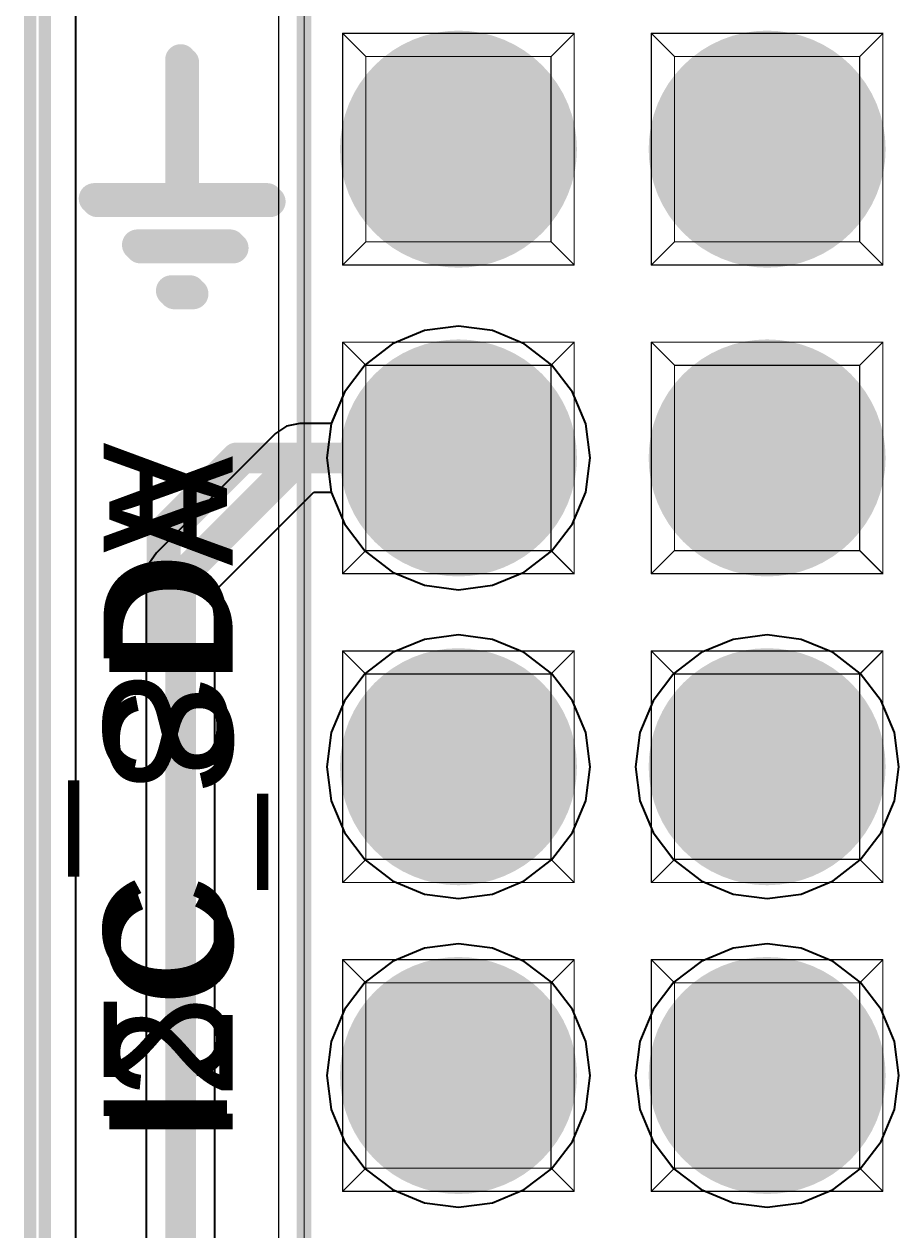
# Model space of a CAD drawing. Header units: millimetres. Extents: x 307 to 423, y 231 to 400.
# Drawn here: x 338.73 to 345.93, y 300.6 to 310.52 of the extents above; entities that cross this region are included whole.
import ezdxf

# ---------------------------------------------------------------- set-up
doc = ezdxf.new("R2010")
doc.units = ezdxf.units.MM
for name, color, linetype in [('BottomLayer', 5, 'Continuous'), ('BottomOverlay', 54, 'Continuous'), ('BottomSolder', 6, 'Continuous'), ('Mechanical1', 6, 'Continuous'), ('Mechanical14', 56, 'Continuous'), ('Mechanical16', 56, 'Continuous'), ('MidLayer1', 16, 'Continuous'), ('MidLayer2', 76, 'Continuous'), ('MultiLayer', 9, 'Continuous'), ('PadHoleLayer', 156, 'Continuous'), ('TopLayer', 1, 'Continuous'), ('TopOverlay', 2, 'Continuous'), ('TopSolder', 216, 'Continuous')]:
    doc.layers.add(name, color=color, linetype=linetype)

# ---------------------------------------------------------------- blocks, each defined once
blk = doc.blocks.new('CON_SAMTEC_TSW_135_07_X_D_468')
at = {"layer": 'BottomLayer', "const_width": 0.925}
for points in [[(-20.7825, 1.27, 1), (-19.8575, 1.27, 1)], [(-18.2425, 1.27, 1), (-17.3175, 1.27, 1)], [(-15.7025, 1.27, 1), (-14.7775, 1.27, 1)], [(-13.1625, 1.27, 1), (-12.2375, 1.27, 1)], [(-20.7825, -1.27, 1), (-19.8575, -1.27, 1)], [(-18.2425, -1.27, 1), (-17.3175, -1.27, 1)], [(-15.7025, -1.27, 1), (-14.7775, -1.27, 1)], [(-13.1625, -1.27, 1), (-12.2375, -1.27, 1)]]:
    blk.add_lwpolyline(points, format="xyb", close=True, dxfattribs=at)
at = {"layer": 'BottomSolder', "const_width": 0.975}
for points in [[(-20.8075, 1.27, 1), (-19.8325, 1.27, 1)], [(-18.2675, 1.27, 1), (-17.2925, 1.27, 1)], [(-15.7275, 1.27, 1), (-14.7525, 1.27, 1)], [(-13.1875, 1.27, 1), (-12.2125, 1.27, 1)], [(-20.8075, -1.27, 1), (-19.8325, -1.27, 1)], [(-18.2675, -1.27, 1), (-17.2925, -1.27, 1)], [(-15.7275, -1.27, 1), (-14.7525, -1.27, 1)], [(-13.1875, -1.27, 1), (-12.2125, -1.27, 1)]]:
    blk.add_lwpolyline(points, format="xyb", close=True, dxfattribs=at)
at = {"layer": 'Mechanical14', "const_width": 0.01}
for points in [[(-21.2725, 0.3175), (-21.2725, 2.2225)], [(-21.082, 2.032), (-21.2725, 2.2225)], [(-19.3675, 2.2225), (-21.2725, 2.2225)], [(-19.558, 2.032), (-19.3675, 2.2225)], [(-19.3675, 0.3175), (-19.3675, 2.2225)], [(-18.7325, 0.3175), (-18.7325, 2.2225)], [(-16.8275, 2.2225), (-18.7325, 2.2225)], [(-18.542, 2.032), (-18.7325, 2.2225)], [(-17.018, 2.032), (-16.8275, 2.2225)], [(-16.8275, 0.3175), (-16.8275, 2.2225)], [(-16.1925, 0.3175), (-16.1925, 2.2225)], [(-14.2875, 2.2225), (-16.1925, 2.2225)], [(-16.002, 2.032), (-16.1925, 2.2225)], [(-14.478, 2.032), (-14.2875, 2.2225)], [(-14.2875, 0.3175), (-14.2875, 2.2225)], [(-13.6525, 0.3175), (-13.6525, 2.2225)], [(-11.7475, 2.2225), (-13.6525, 2.2225)], [(-13.462, 2.032), (-13.6525, 2.2225)], [(-11.938, 2.032), (-11.7475, 2.2225)], [(-11.7475, 0.3175), (-11.7475, 2.2225)], [(-21.082, 0.508), (-21.082, 2.032)], [(-19.558, 2.032), (-21.082, 2.032)], [(-19.558, 0.508), (-19.558, 2.032)], [(-18.542, 0.508), (-18.542, 2.032)], [(-17.018, 2.032), (-18.542, 2.032)], [(-17.018, 0.508), (-17.018, 2.032)], [(-14.478, 2.032), (-16.002, 2.032)], [(-16.002, 0.508), (-16.002, 2.032)], [(-14.478, 0.508), (-14.478, 2.032)], [(-11.938, 2.032), (-13.462, 2.032)], [(-13.462, 0.508), (-13.462, 2.032)], [(-11.938, 0.508), (-11.938, 2.032)], [(-21.2725, 0.3175), (-21.082, 0.508)], [(-19.558, 0.508), (-21.082, 0.508)], [(-19.3675, 0.3175), (-19.558, 0.508)], [(-18.7325, 0.3175), (-18.542, 0.508)], [(-17.018, 0.508), (-18.542, 0.508)], [(-16.8275, 0.3175), (-17.018, 0.508)], [(-16.1925, 0.3175), (-16.002, 0.508)], [(-14.478, 0.508), (-16.002, 0.508)], [(-14.2875, 0.3175), (-14.478, 0.508)], [(-13.6525, 0.3175), (-13.462, 0.508)], [(-11.938, 0.508), (-13.462, 0.508)], [(-11.7475, 0.3175), (-11.938, 0.508)], [(-19.3675, 0.3175), (-21.2725, 0.3175)], [(-16.8275, 0.3175), (-18.7325, 0.3175)], [(-14.2875, 0.3175), (-16.1925, 0.3175)], [(-11.7475, 0.3175), (-13.6525, 0.3175)], [(-21.2725, -2.2225), (-21.2725, -0.3175)], [(-21.082, -0.508), (-21.2725, -0.3175)], [(-19.3675, -0.3175), (-21.2725, -0.3175)], [(-19.558, -0.508), (-19.3675, -0.3175)], [(-19.3675, -2.2225), (-19.3675, -0.3175)], [(-18.7325, -2.2225), (-18.7325, -0.3175)], [(-18.542, -0.508), (-18.7325, -0.3175)], [(-16.8275, -0.3175), (-18.7325, -0.3175)], [(-17.018, -0.508), (-16.8275, -0.3175)], [(-16.8275, -2.2225), (-16.8275, -0.3175)], [(-14.2875, -0.3175), (-16.1925, -0.3175)], [(-16.002, -0.508), (-16.1925, -0.3175)], [(-16.1925, -2.2225), (-16.1925, -0.3175)], [(-14.478, -0.508), (-14.2875, -0.3175)], [(-14.2875, -2.2225), (-14.2875, -0.3175)], [(-13.6525, -2.2225), (-13.6525, -0.3175)], [(-11.7475, -0.3175), (-13.6525, -0.3175)], [(-13.462, -0.508), (-13.6525, -0.3175)], [(-11.938, -0.508), (-11.7475, -0.3175)], [(-11.7475, -2.2225), (-11.7475, -0.3175)], [(-21.082, -2.032), (-21.082, -0.508)], [(-19.558, -0.508), (-21.082, -0.508)], [(-19.558, -2.032), (-19.558, -0.508)], [(-18.542, -2.032), (-18.542, -0.508)], [(-17.018, -0.508), (-18.542, -0.508)], [(-17.018, -2.032), (-17.018, -0.508)], [(-14.478, -0.508), (-16.002, -0.508)], [(-16.002, -2.032), (-16.002, -0.508)], [(-14.478, -2.032), (-14.478, -0.508)], [(-11.938, -0.508), (-13.462, -0.508)], [(-13.462, -2.032), (-13.462, -0.508)], [(-11.938, -2.032), (-11.938, -0.508)], [(-21.2725, -2.2225), (-21.082, -2.032)], [(-19.558, -2.032), (-21.082, -2.032)], [(-19.3675, -2.2225), (-19.558, -2.032)], [(-18.7325, -2.2225), (-18.542, -2.032)], [(-17.018, -2.032), (-18.542, -2.032)], [(-16.8275, -2.2225), (-17.018, -2.032)], [(-16.1925, -2.2225), (-16.002, -2.032)], [(-14.478, -2.032), (-16.002, -2.032)], [(-14.2875, -2.2225), (-14.478, -2.032)], [(-13.6525, -2.2225), (-13.462, -2.032)], [(-11.938, -2.032), (-13.462, -2.032)], [(-11.7475, -2.2225), (-11.938, -2.032)], [(-19.3675, -2.2225), (-21.2725, -2.2225)], [(-16.8275, -2.2225), (-18.7325, -2.2225)], [(-14.2875, -2.2225), (-16.1925, -2.2225)], [(-11.7475, -2.2225), (-13.6525, -2.2225)], [(44.45, -2.54), (-44.45, -2.54)]]:
    blk.add_lwpolyline(points, dxfattribs=at)
at = {"layer": 'Mechanical14', "const_width": 0.005}
for points in [[(-21.275, 2.2225, 1), (-21.27, 2.2225, 1)], [(-21.275, 2.2225, 1), (-21.27, 2.2225, 1)], [(-21.275, 2.2225, 1), (-21.27, 2.2225, 1)], [(-19.37, 2.2225, 1), (-19.365, 2.2225, 1)], [(-19.37, 2.2225, 1), (-19.365, 2.2225, 1)], [(-19.37, 2.2225, 1), (-19.365, 2.2225, 1)], [(-18.735, 2.2225, 1), (-18.73, 2.2225, 1)], [(-18.735, 2.2225, 1), (-18.73, 2.2225, 1)], [(-18.735, 2.2225, 1), (-18.73, 2.2225, 1)], [(-16.83, 2.2225, 1), (-16.825, 2.2225, 1)], [(-16.83, 2.2225, 1), (-16.825, 2.2225, 1)], [(-16.83, 2.2225, 1), (-16.825, 2.2225, 1)], [(-16.195, 2.2225, 1), (-16.19, 2.2225, 1)], [(-16.195, 2.2225, 1), (-16.19, 2.2225, 1)], [(-16.195, 2.2225, 1), (-16.19, 2.2225, 1)], [(-14.29, 2.2225, 1), (-14.285, 2.2225, 1)], [(-14.29, 2.2225, 1), (-14.285, 2.2225, 1)], [(-14.29, 2.2225, 1), (-14.285, 2.2225, 1)], [(-13.655, 2.2225, 1), (-13.65, 2.2225, 1)], [(-13.655, 2.2225, 1), (-13.65, 2.2225, 1)], [(-13.655, 2.2225, 1), (-13.65, 2.2225, 1)], [(-11.75, 2.2225, 1), (-11.745, 2.2225, 1)], [(-11.75, 2.2225, 1), (-11.745, 2.2225, 1)], [(-11.75, 2.2225, 1), (-11.745, 2.2225, 1)], [(-21.0845, 2.032, 1), (-21.0795, 2.032, 1)], [(-21.0845, 2.032, 1), (-21.0795, 2.032, 1)], [(-21.0845, 2.032, 1), (-21.0795, 2.032, 1)], [(-19.5605, 2.032, 1), (-19.5555, 2.032, 1)], [(-19.5605, 2.032, 1), (-19.5555, 2.032, 1)], [(-19.5605, 2.032, 1), (-19.5555, 2.032, 1)], [(-18.5445, 2.032, 1), (-18.5395, 2.032, 1)], [(-18.5445, 2.032, 1), (-18.5395, 2.032, 1)], [(-18.5445, 2.032, 1), (-18.5395, 2.032, 1)], [(-17.0205, 2.032, 1), (-17.0155, 2.032, 1)], [(-17.0205, 2.032, 1), (-17.0155, 2.032, 1)], [(-17.0205, 2.032, 1), (-17.0155, 2.032, 1)], [(-16.0045, 2.032, 1), (-15.9995, 2.032, 1)], [(-16.0045, 2.032, 1), (-15.9995, 2.032, 1)], [(-16.0045, 2.032, 1), (-15.9995, 2.032, 1)], [(-14.4805, 2.032, 1), (-14.4755, 2.032, 1)], [(-14.4805, 2.032, 1), (-14.4755, 2.032, 1)], [(-14.4805, 2.032, 1), (-14.4755, 2.032, 1)], [(-13.4645, 2.032, 1), (-13.4595, 2.032, 1)], [(-13.4645, 2.032, 1), (-13.4595, 2.032, 1)], [(-13.4645, 2.032, 1), (-13.4595, 2.032, 1)], [(-11.9405, 2.032, 1), (-11.9355, 2.032, 1)], [(-11.9405, 2.032, 1), (-11.9355, 2.032, 1)], [(-11.9405, 2.032, 1), (-11.9355, 2.032, 1)], [(-21.0845, 0.508, 1), (-21.0795, 0.508, 1)], [(-21.0845, 0.508, 1), (-21.0795, 0.508, 1)], [(-21.0845, 0.508, 1), (-21.0795, 0.508, 1)], [(-19.5605, 0.508, 1), (-19.5555, 0.508, 1)], [(-19.5605, 0.508, 1), (-19.5555, 0.508, 1)], [(-19.5605, 0.508, 1), (-19.5555, 0.508, 1)], [(-18.5445, 0.508, 1), (-18.5395, 0.508, 1)], [(-18.5445, 0.508, 1), (-18.5395, 0.508, 1)], [(-18.5445, 0.508, 1), (-18.5395, 0.508, 1)], [(-17.0205, 0.508, 1), (-17.0155, 0.508, 1)], [(-17.0205, 0.508, 1), (-17.0155, 0.508, 1)], [(-17.0205, 0.508, 1), (-17.0155, 0.508, 1)], [(-16.0045, 0.508, 1), (-15.9995, 0.508, 1)], [(-16.0045, 0.508, 1), (-15.9995, 0.508, 1)], [(-16.0045, 0.508, 1), (-15.9995, 0.508, 1)], [(-14.4805, 0.508, 1), (-14.4755, 0.508, 1)], [(-14.4805, 0.508, 1), (-14.4755, 0.508, 1)], [(-14.4805, 0.508, 1), (-14.4755, 0.508, 1)], [(-13.4645, 0.508, 1), (-13.4595, 0.508, 1)], [(-13.4645, 0.508, 1), (-13.4595, 0.508, 1)], [(-13.4645, 0.508, 1), (-13.4595, 0.508, 1)], [(-11.9405, 0.508, 1), (-11.9355, 0.508, 1)], [(-11.9405, 0.508, 1), (-11.9355, 0.508, 1)], [(-11.9405, 0.508, 1), (-11.9355, 0.508, 1)], [(-21.275, 0.3175, 1), (-21.27, 0.3175, 1)], [(-21.275, 0.3175, 1), (-21.27, 0.3175, 1)], [(-21.275, 0.3175, 1), (-21.27, 0.3175, 1)], [(-19.37, 0.3175, 1), (-19.365, 0.3175, 1)], [(-19.37, 0.3175, 1), (-19.365, 0.3175, 1)], [(-19.37, 0.3175, 1), (-19.365, 0.3175, 1)], [(-18.735, 0.3175, 1), (-18.73, 0.3175, 1)], [(-18.735, 0.3175, 1), (-18.73, 0.3175, 1)], [(-18.735, 0.3175, 1), (-18.73, 0.3175, 1)], [(-16.83, 0.3175, 1), (-16.825, 0.3175, 1)], [(-16.83, 0.3175, 1), (-16.825, 0.3175, 1)], [(-16.83, 0.3175, 1), (-16.825, 0.3175, 1)], [(-16.195, 0.3175, 1), (-16.19, 0.3175, 1)], [(-16.195, 0.3175, 1), (-16.19, 0.3175, 1)], [(-16.195, 0.3175, 1), (-16.19, 0.3175, 1)], [(-14.29, 0.3175, 1), (-14.285, 0.3175, 1)], [(-14.29, 0.3175, 1), (-14.285, 0.3175, 1)], [(-14.29, 0.3175, 1), (-14.285, 0.3175, 1)], [(-13.655, 0.3175, 1), (-13.65, 0.3175, 1)], [(-13.655, 0.3175, 1), (-13.65, 0.3175, 1)], [(-13.655, 0.3175, 1), (-13.65, 0.3175, 1)], [(-11.75, 0.3175, 1), (-11.745, 0.3175, 1)], [(-11.75, 0.3175, 1), (-11.745, 0.3175, 1)], [(-11.75, 0.3175, 1), (-11.745, 0.3175, 1)], [(-21.275, -0.3175, 1), (-21.27, -0.3175, 1)], [(-21.275, -0.3175, 1), (-21.27, -0.3175, 1)], [(-21.275, -0.3175, 1), (-21.27, -0.3175, 1)], [(-19.37, -0.3175, 1), (-19.365, -0.3175, 1)], [(-19.37, -0.3175, 1), (-19.365, -0.3175, 1)], [(-19.37, -0.3175, 1), (-19.365, -0.3175, 1)], [(-18.735, -0.3175, 1), (-18.73, -0.3175, 1)], [(-18.735, -0.3175, 1), (-18.73, -0.3175, 1)], [(-18.735, -0.3175, 1), (-18.73, -0.3175, 1)], [(-16.83, -0.3175, 1), (-16.825, -0.3175, 1)], [(-16.83, -0.3175, 1), (-16.825, -0.3175, 1)], [(-16.83, -0.3175, 1), (-16.825, -0.3175, 1)], [(-16.195, -0.3175, 1), (-16.19, -0.3175, 1)], [(-16.195, -0.3175, 1), (-16.19, -0.3175, 1)], [(-16.195, -0.3175, 1), (-16.19, -0.3175, 1)], [(-14.29, -0.3175, 1), (-14.285, -0.3175, 1)], [(-14.29, -0.3175, 1), (-14.285, -0.3175, 1)], [(-14.29, -0.3175, 1), (-14.285, -0.3175, 1)], [(-13.655, -0.3175, 1), (-13.65, -0.3175, 1)], [(-13.655, -0.3175, 1), (-13.65, -0.3175, 1)], [(-13.655, -0.3175, 1), (-13.65, -0.3175, 1)], [(-11.75, -0.3175, 1), (-11.745, -0.3175, 1)], [(-11.75, -0.3175, 1), (-11.745, -0.3175, 1)], [(-11.75, -0.3175, 1), (-11.745, -0.3175, 1)], [(-21.0845, -0.508, 1), (-21.0795, -0.508, 1)], [(-21.0845, -0.508, 1), (-21.0795, -0.508, 1)], [(-21.0845, -0.508, 1), (-21.0795, -0.508, 1)], [(-19.5605, -0.508, 1), (-19.5555, -0.508, 1)], [(-19.5605, -0.508, 1), (-19.5555, -0.508, 1)], [(-19.5605, -0.508, 1), (-19.5555, -0.508, 1)], [(-18.5445, -0.508, 1), (-18.5395, -0.508, 1)], [(-18.5445, -0.508, 1), (-18.5395, -0.508, 1)], [(-18.5445, -0.508, 1), (-18.5395, -0.508, 1)], [(-17.0205, -0.508, 1), (-17.0155, -0.508, 1)], [(-17.0205, -0.508, 1), (-17.0155, -0.508, 1)], [(-17.0205, -0.508, 1), (-17.0155, -0.508, 1)], [(-16.0045, -0.508, 1), (-15.9995, -0.508, 1)], [(-16.0045, -0.508, 1), (-15.9995, -0.508, 1)], [(-16.0045, -0.508, 1), (-15.9995, -0.508, 1)], [(-14.4805, -0.508, 1), (-14.4755, -0.508, 1)], [(-14.4805, -0.508, 1), (-14.4755, -0.508, 1)], [(-14.4805, -0.508, 1), (-14.4755, -0.508, 1)], [(-13.4645, -0.508, 1), (-13.4595, -0.508, 1)], [(-13.4645, -0.508, 1), (-13.4595, -0.508, 1)], [(-13.4645, -0.508, 1), (-13.4595, -0.508, 1)], [(-11.9405, -0.508, 1), (-11.9355, -0.508, 1)], [(-11.9405, -0.508, 1), (-11.9355, -0.508, 1)], [(-11.9405, -0.508, 1), (-11.9355, -0.508, 1)], [(-21.0845, -2.032, 1), (-21.0795, -2.032, 1)], [(-21.0845, -2.032, 1), (-21.0795, -2.032, 1)], [(-21.0845, -2.032, 1), (-21.0795, -2.032, 1)], [(-19.5605, -2.032, 1), (-19.5555, -2.032, 1)], [(-19.5605, -2.032, 1), (-19.5555, -2.032, 1)], [(-19.5605, -2.032, 1), (-19.5555, -2.032, 1)], [(-18.5445, -2.032, 1), (-18.5395, -2.032, 1)], [(-18.5445, -2.032, 1), (-18.5395, -2.032, 1)], [(-18.5445, -2.032, 1), (-18.5395, -2.032, 1)], [(-17.0205, -2.032, 1), (-17.0155, -2.032, 1)], [(-17.0205, -2.032, 1), (-17.0155, -2.032, 1)], [(-17.0205, -2.032, 1), (-17.0155, -2.032, 1)], [(-16.0045, -2.032, 1), (-15.9995, -2.032, 1)], [(-16.0045, -2.032, 1), (-15.9995, -2.032, 1)], [(-16.0045, -2.032, 1), (-15.9995, -2.032, 1)], [(-14.4805, -2.032, 1), (-14.4755, -2.032, 1)], [(-14.4805, -2.032, 1), (-14.4755, -2.032, 1)], [(-14.4805, -2.032, 1), (-14.4755, -2.032, 1)], [(-13.4645, -2.032, 1), (-13.4595, -2.032, 1)], [(-13.4645, -2.032, 1), (-13.4595, -2.032, 1)], [(-13.4645, -2.032, 1), (-13.4595, -2.032, 1)], [(-11.9405, -2.032, 1), (-11.9355, -2.032, 1)], [(-11.9405, -2.032, 1), (-11.9355, -2.032, 1)], [(-11.9405, -2.032, 1), (-11.9355, -2.032, 1)], [(-21.275, -2.2225, 1), (-21.27, -2.2225, 1)], [(-21.275, -2.2225, 1), (-21.27, -2.2225, 1)], [(-21.275, -2.2225, 1), (-21.27, -2.2225, 1)], [(-19.37, -2.2225, 1), (-19.365, -2.2225, 1)], [(-19.37, -2.2225, 1), (-19.365, -2.2225, 1)], [(-19.37, -2.2225, 1), (-19.365, -2.2225, 1)], [(-18.735, -2.2225, 1), (-18.73, -2.2225, 1)], [(-18.735, -2.2225, 1), (-18.73, -2.2225, 1)], [(-18.735, -2.2225, 1), (-18.73, -2.2225, 1)], [(-16.83, -2.2225, 1), (-16.825, -2.2225, 1)], [(-16.83, -2.2225, 1), (-16.825, -2.2225, 1)], [(-16.83, -2.2225, 1), (-16.825, -2.2225, 1)], [(-16.195, -2.2225, 1), (-16.19, -2.2225, 1)], [(-16.195, -2.2225, 1), (-16.19, -2.2225, 1)], [(-16.195, -2.2225, 1), (-16.19, -2.2225, 1)], [(-14.29, -2.2225, 1), (-14.285, -2.2225, 1)], [(-14.29, -2.2225, 1), (-14.285, -2.2225, 1)], [(-14.29, -2.2225, 1), (-14.285, -2.2225, 1)], [(-13.655, -2.2225, 1), (-13.65, -2.2225, 1)], [(-13.655, -2.2225, 1), (-13.65, -2.2225, 1)], [(-13.655, -2.2225, 1), (-13.65, -2.2225, 1)], [(-11.75, -2.2225, 1), (-11.745, -2.2225, 1)], [(-11.75, -2.2225, 1), (-11.745, -2.2225, 1)], [(-11.75, -2.2225, 1), (-11.745, -2.2225, 1)]]:
    blk.add_lwpolyline(points, format="xyb", close=True, dxfattribs=at)
at = {"layer": 'Mechanical16', "const_width": 0.01}
blk.add_lwpolyline([(44.67, -2.75), (-44.67, -2.75)], dxfattribs=at)
at = {"layer": 'MidLayer1', "const_width": 0.925}
for points in [[(-20.7825, 1.27, 1), (-19.8575, 1.27, 1)], [(-18.2425, 1.27, 1), (-17.3175, 1.27, 1)], [(-15.7025, 1.27, 1), (-14.7775, 1.27, 1)], [(-13.1625, 1.27, 1), (-12.2375, 1.27, 1)], [(-20.7825, -1.27, 1), (-19.8575, -1.27, 1)], [(-18.2425, -1.27, 1), (-17.3175, -1.27, 1)], [(-15.7025, -1.27, 1), (-14.7775, -1.27, 1)], [(-13.1625, -1.27, 1), (-12.2375, -1.27, 1)]]:
    blk.add_lwpolyline(points, format="xyb", close=True, dxfattribs=at)
at = {"layer": 'MidLayer2', "const_width": 0.925}
for points in [[(-20.7825, 1.27, 1), (-19.8575, 1.27, 1)], [(-18.2425, 1.27, 1), (-17.3175, 1.27, 1)], [(-15.7025, 1.27, 1), (-14.7775, 1.27, 1)], [(-13.1625, 1.27, 1), (-12.2375, 1.27, 1)], [(-20.7825, -1.27, 1), (-19.8575, -1.27, 1)], [(-18.2425, -1.27, 1), (-17.3175, -1.27, 1)], [(-15.7025, -1.27, 1), (-14.7775, -1.27, 1)], [(-13.1625, -1.27, 1), (-12.2375, -1.27, 1)]]:
    blk.add_lwpolyline(points, format="xyb", close=True, dxfattribs=at)
at = {"layer": 'MultiLayer', "const_width": 0.925}
for points in [[(-20.7825, 1.27, 1), (-19.8575, 1.27, 1)], [(-18.2425, 1.27, 1), (-17.3175, 1.27, 1)], [(-15.7025, 1.27, 1), (-14.7775, 1.27, 1)], [(-13.1625, 1.27, 1), (-12.2375, 1.27, 1)], [(-20.7825, -1.27, 1), (-19.8575, -1.27, 1)], [(-18.2425, -1.27, 1), (-17.3175, -1.27, 1)], [(-15.7025, -1.27, 1), (-14.7775, -1.27, 1)], [(-13.1625, -1.27, 1), (-12.2375, -1.27, 1)]]:
    blk.add_lwpolyline(points, format="xyb", close=True, dxfattribs=at)
at = {"layer": 'PadHoleLayer', "const_width": 0.5}
for points in [[(-20.57, 1.27, 1), (-20.07, 1.27, 1)], [(-18.03, 1.27, 1), (-17.53, 1.27, 1)], [(-15.49, 1.27, 1), (-14.99, 1.27, 1)], [(-12.95, 1.27, 1), (-12.45, 1.27, 1)], [(-20.57, -1.27, 1), (-20.07, -1.27, 1)], [(-18.03, -1.27, 1), (-17.53, -1.27, 1)], [(-15.49, -1.27, 1), (-14.99, -1.27, 1)], [(-12.95, -1.27, 1), (-12.45, -1.27, 1)]]:
    blk.add_lwpolyline(points, format="xyb", close=True, dxfattribs=at)
at = {"layer": 'TopLayer', "const_width": 0.925}
for points in [[(-20.7825, 1.27, 1), (-19.8575, 1.27, 1)], [(-18.2425, 1.27, 1), (-17.3175, 1.27, 1)], [(-15.7025, 1.27, 1), (-14.7775, 1.27, 1)], [(-13.1625, 1.27, 1), (-12.2375, 1.27, 1)], [(-20.7825, -1.27, 1), (-19.8575, -1.27, 1)], [(-18.2425, -1.27, 1), (-17.3175, -1.27, 1)], [(-15.7025, -1.27, 1), (-14.7775, -1.27, 1)], [(-13.1625, -1.27, 1), (-12.2375, -1.27, 1)]]:
    blk.add_lwpolyline(points, format="xyb", close=True, dxfattribs=at)
at = {"layer": 'TopOverlay', "const_width": 0.12}
blk.add_lwpolyline([(44.45, -2.54), (-44.45, -2.54)], dxfattribs=at)
at = {"layer": 'TopSolder', "const_width": 0.975}
for points in [[(-20.8075, 1.27, 1), (-19.8325, 1.27, 1)], [(-18.2675, 1.27, 1), (-17.2925, 1.27, 1)], [(-15.7275, 1.27, 1), (-14.7525, 1.27, 1)], [(-13.1875, 1.27, 1), (-12.2125, 1.27, 1)], [(-20.8075, -1.27, 1), (-19.8325, -1.27, 1)], [(-18.2675, -1.27, 1), (-17.2925, -1.27, 1)], [(-15.7275, -1.27, 1), (-14.7525, -1.27, 1)], [(-13.1875, -1.27, 1), (-12.2125, -1.27, 1)]]:
    blk.add_lwpolyline(points, format="xyb", close=True, dxfattribs=at)

msp = doc.modelspace()

# ---------------------------------------------------------------- linework, layer by layer
at = {"layer": 'BottomLayer'}
for p, q in [((339.1549, 232.696), (339.1549, 362.036)), ((342.0229, 307.9941), (341.7614, 307.8858)), ((342.3036, 308.0311), (342.0229, 307.9941)), ((342.5842, 307.9941), (342.3036, 308.0311)), ((342.8457, 307.8858), (342.5842, 307.9941)), ((341.7614, 307.8858), (341.5369, 307.7135)), ((343.0703, 307.7135), (342.8457, 307.8858)), ((341.5369, 307.7135), (341.3646, 307.4889)), ((343.2426, 307.4889), (343.0703, 307.7135)), ((341.3646, 307.4889), (341.2562, 307.2274)), ((343.3509, 307.2274), (343.2426, 307.4889)), ((341.2562, 307.2274), (341.2193, 306.9468)), ((343.3879, 306.9468), (343.3509, 307.2274)), ((341.2193, 306.9468), (341.2562, 306.6662)), ((343.3509, 306.6662), (343.3879, 306.9468)), ((341.2562, 306.6662), (341.3646, 306.4047)), ((343.2426, 306.4047), (343.3509, 306.6662)), ((341.3646, 306.4047), (341.5369, 306.1801)), ((343.0703, 306.1801), (343.2426, 306.4047)), ((341.5369, 306.1801), (341.7614, 306.0078)), ((342.8457, 306.0078), (343.0703, 306.1801)), ((341.7614, 306.0078), (342.0229, 305.8995)), ((342.5842, 305.8995), (342.8457, 306.0078)), ((342.0229, 305.8995), (342.3036, 305.8625)), ((342.3036, 305.8625), (342.5842, 305.8995)), ((342.0229, 305.4541), (341.7614, 305.3458)), ((342.3036, 305.4911), (342.0229, 305.4541)), ((342.5842, 305.4541), (342.3036, 305.4911)), ((342.8457, 305.3458), (342.5842, 305.4541)), ((344.5629, 305.4541), (344.3014, 305.3458)), ((344.8436, 305.4911), (344.5629, 305.4541)), ((345.1242, 305.4541), (344.8436, 305.4911)), ((345.3857, 305.3458), (345.1242, 305.4541)), ((341.7614, 305.3458), (341.5369, 305.1735)), ((343.0703, 305.1735), (342.8457, 305.3458)), ((344.3014, 305.3458), (344.0769, 305.1735)), ((345.6103, 305.1735), (345.3857, 305.3458)), ((341.5369, 305.1735), (341.3646, 304.9489)), ((343.2426, 304.9489), (343.0703, 305.1735)), ((344.0769, 305.1735), (343.9046, 304.9489)), ((345.7826, 304.9489), (345.6103, 305.1735)), ((341.3646, 304.9489), (341.2562, 304.6874)), ((343.3509, 304.6874), (343.2426, 304.9489)), ((343.9046, 304.9489), (343.7962, 304.6874)), ((345.8909, 304.6874), (345.7826, 304.9489)), ((341.2562, 304.6874), (341.2193, 304.4068)), ((343.3879, 304.4068), (343.3509, 304.6874)), ((343.7962, 304.6874), (343.7593, 304.4068)), ((345.9279, 304.4068), (345.8909, 304.6874)), ((341.2193, 304.4068), (341.2562, 304.1262)), ((343.3509, 304.1262), (343.3879, 304.4068)), ((343.7593, 304.4068), (343.7962, 304.1262)), ((345.8909, 304.1262), (345.9279, 304.4068)), ((341.2562, 304.1262), (341.3646, 303.8647)), ((343.2426, 303.8647), (343.3509, 304.1262)), ((343.7962, 304.1262), (343.9046, 303.8647)), ((345.7826, 303.8647), (345.8909, 304.1262)), ((341.3646, 303.8647), (341.5369, 303.6401)), ((343.0703, 303.6401), (343.2426, 303.8647)), ((343.9046, 303.8647), (344.0769, 303.6401)), ((345.6103, 303.6401), (345.7826, 303.8647)), ((341.5369, 303.6401), (341.7614, 303.4678)), ((342.8457, 303.4678), (343.0703, 303.6401)), ((344.0769, 303.6401), (344.3014, 303.4678)), ((345.3857, 303.4678), (345.6103, 303.6401)), ((341.7614, 303.4678), (342.0229, 303.3595)), ((342.5842, 303.3595), (342.8457, 303.4678)), ((344.3014, 303.4678), (344.5629, 303.3595)), ((345.1242, 303.3595), (345.3857, 303.4678)), ((342.0229, 303.3595), (342.3036, 303.3225)), ((342.3036, 303.3225), (342.5842, 303.3595)), ((344.5629, 303.3595), (344.8436, 303.3225)), ((344.8436, 303.3225), (345.1242, 303.3595)), ((342.3036, 302.9511), (342.0229, 302.9141)), ((342.5842, 302.9141), (342.3036, 302.9511)), ((344.8436, 302.9511), (344.5629, 302.9141)), ((345.1242, 302.9141), (344.8436, 302.9511)), ((342.0229, 302.9141), (341.7614, 302.8058)), ((342.8457, 302.8058), (342.5842, 302.9141)), ((344.5629, 302.9141), (344.3014, 302.8058)), ((345.3857, 302.8058), (345.1242, 302.9141)), ((341.7614, 302.8058), (341.5369, 302.6335)), ((343.0703, 302.6335), (342.8457, 302.8058)), ((344.3014, 302.8058), (344.0769, 302.6335)), ((345.6103, 302.6335), (345.3857, 302.8058)), ((341.5369, 302.6335), (341.3646, 302.4089)), ((343.2426, 302.4089), (343.0703, 302.6335)), ((344.0769, 302.6335), (343.9046, 302.4089)), ((345.7826, 302.4089), (345.6103, 302.6335)), ((341.3646, 302.4089), (341.2562, 302.1474)), ((343.3509, 302.1474), (343.2426, 302.4089)), ((343.9046, 302.4089), (343.7962, 302.1474)), ((345.8909, 302.1474), (345.7826, 302.4089)), ((341.2562, 302.1474), (341.2193, 301.8668)), ((343.3879, 301.8668), (343.3509, 302.1474)), ((343.7962, 302.1474), (343.7593, 301.8668)), ((345.9279, 301.8668), (345.8909, 302.1474)), ((341.2193, 301.8668), (341.2562, 301.5862)), ((343.3509, 301.5862), (343.3879, 301.8668)), ((343.7593, 301.8668), (343.7962, 301.5862)), ((345.8909, 301.5862), (345.9279, 301.8668)), ((341.2562, 301.5862), (341.3646, 301.3247)), ((343.2426, 301.3247), (343.3509, 301.5862)), ((343.7962, 301.5862), (343.9046, 301.3247)), ((345.7826, 301.3247), (345.8909, 301.5862)), ((341.3646, 301.3247), (341.5369, 301.1001)), ((343.0703, 301.1001), (343.2426, 301.3247)), ((343.9046, 301.3247), (344.0769, 301.1001)), ((345.6103, 301.1001), (345.7826, 301.3247)), ((341.5369, 301.1001), (341.7614, 300.9278)), ((342.8457, 300.9278), (343.0703, 301.1001)), ((344.0769, 301.1001), (344.3014, 300.9278)), ((345.3857, 300.9278), (345.6103, 301.1001)), ((341.7614, 300.9278), (342.0229, 300.8195)), ((342.5842, 300.8195), (342.8457, 300.9278)), ((344.3014, 300.9278), (344.5629, 300.8195)), ((345.1242, 300.8195), (345.3857, 300.9278)), ((342.0229, 300.8195), (342.3036, 300.7825)), ((342.3036, 300.7825), (342.5842, 300.8195)), ((344.5629, 300.8195), (344.8436, 300.7825)), ((344.8436, 300.7825), (345.1242, 300.8195))]:
    msp.add_line(p, q, dxfattribs=at)
at = {"layer": 'BottomOverlay', "const_width": 0.254}
for points in [[(340.043, 309.1312), (340.043, 310.198)], [(339.3318, 309.055), (340.7542, 309.055)], [(339.6874, 308.674), (340.4494, 308.674)], [(339.9668, 308.2968), (340.1195, 308.2968)], [(339.8906, 306.308), (340.504, 306.9214)], [(339.8906, 305.3974), (339.8906, 306.308)]]:
    msp.add_lwpolyline(points, dxfattribs=at)
at = {"layer": 'BottomOverlay', "const_width": 0.127}
for points in [[(339.9795, 310.198, 1), (340.1065, 310.198, 1)], [(339.2683, 309.055, 1), (339.3953, 309.055, 1)], [(339.9795, 309.1312, 1), (340.1065, 309.1312, 1)], [(340.6907, 309.055, 1), (340.8177, 309.055, 1)], [(339.6239, 308.674, 1), (339.7509, 308.674, 1)], [(340.3859, 308.674, 1), (340.5129, 308.674, 1)], [(339.9033, 308.2968, 1), (340.0303, 308.2968, 1)], [(340.056, 308.2968, 1), (340.183, 308.2968, 1)], [(340.4405, 306.9214, 1), (340.5675, 306.9214, 1)], [(339.8271, 306.308, 1), (339.9541, 306.308, 1)], [(339.8271, 306.308, 1), (339.9541, 306.308, 1)], [(339.8271, 305.3974, 1), (339.9541, 305.3974, 1)]]:
    msp.add_lwpolyline(points, format="xyb", close=True, dxfattribs=at)
at = {"layer": 'Mechanical1', "const_width": 0.1}
for points in [[(338.7795, 232.7468), (338.7795, 362.0868)], [(338.9, 232.696), (338.9, 362.036)]]:
    msp.add_lwpolyline(points, dxfattribs=at)
at = {"layer": 'MidLayer1'}
for p, q in [((339.1549, 232.696), (339.1549, 362.036)), ((342.0229, 307.9941), (341.7614, 307.8858)), ((342.3036, 308.0311), (342.0229, 307.9941)), ((342.5842, 307.9941), (342.3036, 308.0311)), ((342.8457, 307.8858), (342.5842, 307.9941)), ((341.7614, 307.8858), (341.5369, 307.7135)), ((343.0703, 307.7135), (342.8457, 307.8858)), ((341.5369, 307.7135), (341.3646, 307.4889)), ((343.2426, 307.4889), (343.0703, 307.7135)), ((341.3646, 307.4889), (341.2562, 307.2274)), ((343.3509, 307.2274), (343.2426, 307.4889)), ((341.2562, 307.2274), (341.2193, 306.9468)), ((343.3879, 306.9468), (343.3509, 307.2274)), ((341.2193, 306.9468), (341.2562, 306.6662)), ((343.3509, 306.6662), (343.3879, 306.9468)), ((341.2562, 306.6662), (341.3646, 306.4047)), ((343.2426, 306.4047), (343.3509, 306.6662)), ((341.3646, 306.4047), (341.5369, 306.1801)), ((343.0703, 306.1801), (343.2426, 306.4047)), ((341.5369, 306.1801), (341.7614, 306.0078)), ((342.8457, 306.0078), (343.0703, 306.1801)), ((341.7614, 306.0078), (342.0229, 305.8995)), ((342.5842, 305.8995), (342.8457, 306.0078)), ((342.0229, 305.8995), (342.3036, 305.8625)), ((342.3036, 305.8625), (342.5842, 305.8995)), ((342.0229, 305.4541), (341.7614, 305.3458)), ((342.3036, 305.4911), (342.0229, 305.4541)), ((342.5842, 305.4541), (342.3036, 305.4911)), ((342.8457, 305.3458), (342.5842, 305.4541)), ((344.5629, 305.4541), (344.3014, 305.3458)), ((344.8436, 305.4911), (344.5629, 305.4541)), ((345.1242, 305.4541), (344.8436, 305.4911)), ((345.3857, 305.3458), (345.1242, 305.4541)), ((341.7614, 305.3458), (341.5369, 305.1735)), ((343.0703, 305.1735), (342.8457, 305.3458)), ((344.3014, 305.3458), (344.0769, 305.1735)), ((345.6103, 305.1735), (345.3857, 305.3458)), ((341.5369, 305.1735), (341.3646, 304.9489)), ((343.2426, 304.9489), (343.0703, 305.1735)), ((344.0769, 305.1735), (343.9046, 304.9489)), ((345.7826, 304.9489), (345.6103, 305.1735)), ((341.3646, 304.9489), (341.2562, 304.6874)), ((343.3509, 304.6874), (343.2426, 304.9489)), ((343.9046, 304.9489), (343.7962, 304.6874)), ((345.8909, 304.6874), (345.7826, 304.9489)), ((341.2562, 304.6874), (341.2193, 304.4068)), ((343.3879, 304.4068), (343.3509, 304.6874)), ((343.7962, 304.6874), (343.7593, 304.4068)), ((345.9279, 304.4068), (345.8909, 304.6874)), ((341.2193, 304.4068), (341.2562, 304.1262)), ((343.3509, 304.1262), (343.3879, 304.4068)), ((343.7593, 304.4068), (343.7962, 304.1262)), ((345.8909, 304.1262), (345.9279, 304.4068)), ((341.2562, 304.1262), (341.3646, 303.8647)), ((343.2426, 303.8647), (343.3509, 304.1262)), ((343.7962, 304.1262), (343.9046, 303.8647)), ((345.7826, 303.8647), (345.8909, 304.1262)), ((341.3646, 303.8647), (341.5369, 303.6401)), ((343.0703, 303.6401), (343.2426, 303.8647)), ((343.9046, 303.8647), (344.0769, 303.6401)), ((345.6103, 303.6401), (345.7826, 303.8647)), ((341.5369, 303.6401), (341.7614, 303.4678)), ((342.8457, 303.4678), (343.0703, 303.6401)), ((344.0769, 303.6401), (344.3014, 303.4678)), ((345.3857, 303.4678), (345.6103, 303.6401)), ((341.7614, 303.4678), (342.0229, 303.3595)), ((342.5842, 303.3595), (342.8457, 303.4678)), ((344.3014, 303.4678), (344.5629, 303.3595)), ((345.1242, 303.3595), (345.3857, 303.4678)), ((342.0229, 303.3595), (342.3036, 303.3225)), ((342.3036, 303.3225), (342.5842, 303.3595)), ((344.5629, 303.3595), (344.8436, 303.3225)), ((344.8436, 303.3225), (345.1242, 303.3595)), ((342.3036, 302.9511), (342.0229, 302.9141)), ((342.5842, 302.9141), (342.3036, 302.9511)), ((344.8436, 302.9511), (344.5629, 302.9141)), ((345.1242, 302.9141), (344.8436, 302.9511)), ((342.0229, 302.9141), (341.7614, 302.8058)), ((342.8457, 302.8058), (342.5842, 302.9141)), ((344.5629, 302.9141), (344.3014, 302.8058)), ((345.3857, 302.8058), (345.1242, 302.9141)), ((341.7614, 302.8058), (341.5369, 302.6335)), ((343.0703, 302.6335), (342.8457, 302.8058)), ((344.3014, 302.8058), (344.0769, 302.6335)), ((345.6103, 302.6335), (345.3857, 302.8058)), ((341.5369, 302.6335), (341.3646, 302.4089)), ((343.2426, 302.4089), (343.0703, 302.6335)), ((344.0769, 302.6335), (343.9046, 302.4089)), ((345.7826, 302.4089), (345.6103, 302.6335)), ((341.3646, 302.4089), (341.2562, 302.1474)), ((343.3509, 302.1474), (343.2426, 302.4089)), ((343.9046, 302.4089), (343.7962, 302.1474)), ((345.8909, 302.1474), (345.7826, 302.4089)), ((341.2562, 302.1474), (341.2193, 301.8668)), ((343.3879, 301.8668), (343.3509, 302.1474)), ((343.7962, 302.1474), (343.7593, 301.8668)), ((345.9279, 301.8668), (345.8909, 302.1474)), ((341.2193, 301.8668), (341.2562, 301.5862)), ((343.3509, 301.5862), (343.3879, 301.8668)), ((343.7593, 301.8668), (343.7962, 301.5862)), ((345.8909, 301.5862), (345.9279, 301.8668)), ((341.2562, 301.5862), (341.3646, 301.3247)), ((343.2426, 301.3247), (343.3509, 301.5862)), ((343.7962, 301.5862), (343.9046, 301.3247)), ((345.7826, 301.3247), (345.8909, 301.5862)), ((341.3646, 301.3247), (341.5369, 301.1001)), ((343.0703, 301.1001), (343.2426, 301.3247)), ((343.9046, 301.3247), (344.0769, 301.1001)), ((345.6103, 301.1001), (345.7826, 301.3247)), ((341.5369, 301.1001), (341.7614, 300.9278)), ((342.8457, 300.9278), (343.0703, 301.1001)), ((344.0769, 301.1001), (344.3014, 300.9278)), ((345.3857, 300.9278), (345.6103, 301.1001)), ((341.7614, 300.9278), (342.0229, 300.8195)), ((342.5842, 300.8195), (342.8457, 300.9278)), ((344.3014, 300.9278), (344.5629, 300.8195)), ((345.1242, 300.8195), (345.3857, 300.9278)), ((342.0229, 300.8195), (342.3036, 300.7825)), ((342.3036, 300.7825), (342.5842, 300.8195)), ((344.5629, 300.8195), (344.8436, 300.7825)), ((344.8436, 300.7825), (345.1242, 300.8195))]:
    msp.add_line(p, q, dxfattribs=at)
at = {"layer": 'TopLayer'}
for p, q in [((339.1549, 232.696), (339.1549, 362.036)), ((342.0229, 307.9941), (341.7614, 307.8858)), ((342.3036, 308.0311), (342.0229, 307.9941)), ((342.5842, 307.9941), (342.3036, 308.0311)), ((342.8457, 307.8858), (342.5842, 307.9941)), ((341.7614, 307.8858), (341.5369, 307.7135)), ((343.0703, 307.7135), (342.8457, 307.8858)), ((341.5369, 307.7135), (341.3646, 307.4889)), ((343.2426, 307.4889), (343.0703, 307.7135)), ((341.3646, 307.4889), (341.257, 307.2292)), ((343.3509, 307.2274), (343.2426, 307.4889)), ((340.8895, 307.2077), (340.7979, 307.1465)), ((340.9976, 307.2292), (340.8895, 307.2077)), ((341.257, 307.2292), (340.9976, 307.2292)), ((343.3879, 306.9468), (343.3509, 307.2274)), ((340.7979, 307.1465), (339.8179, 306.1665)), ((340.7979, 307.1465), (340.7979, 307.1465)), ((343.3509, 306.6662), (343.3879, 306.9468)), ((340.3, 305.8498), (341.1146, 306.6644)), ((341.1146, 306.6644), (341.257, 306.6644)), ((341.257, 306.6644), (341.3646, 306.4047)), ((343.2426, 306.4047), (343.3509, 306.6662)), ((341.3646, 306.4047), (341.5369, 306.1801)), ((343.0703, 306.1801), (343.2426, 306.4047)), ((339.8179, 306.1665), (339.7566, 306.0749)), ((341.5369, 306.1801), (341.7614, 306.0078)), ((342.8457, 306.0078), (343.0703, 306.1801)), ((339.7566, 306.0749), (339.7351, 305.9668)), ((341.7614, 306.0078), (342.0229, 305.8995)), ((342.5842, 305.8995), (342.8457, 306.0078)), ((339.7351, 305.9668), (339.7351, 305.9668)), ((339.7351, 305.9668), (339.7351, 244.2088)), ((342.0229, 305.8995), (342.3036, 305.8625)), ((342.3036, 305.8625), (342.5842, 305.8995)), ((340.3, 244.3258), (340.3, 305.8498)), ((342.0229, 305.4541), (341.7614, 305.3458)), ((342.3036, 305.4911), (342.0229, 305.4541)), ((342.5842, 305.4541), (342.3036, 305.4911)), ((342.8457, 305.3458), (342.5842, 305.4541)), ((344.5629, 305.4541), (344.3014, 305.3458)), ((344.8436, 305.4911), (344.5629, 305.4541)), ((345.1242, 305.4541), (344.8436, 305.4911)), ((345.3857, 305.3458), (345.1242, 305.4541)), ((341.7614, 305.3458), (341.5369, 305.1735)), ((343.0703, 305.1735), (342.8457, 305.3458)), ((344.3014, 305.3458), (344.0769, 305.1735)), ((345.6103, 305.1735), (345.3857, 305.3458)), ((341.5369, 305.1735), (341.3646, 304.9489)), ((343.2426, 304.9489), (343.0703, 305.1735)), ((344.0769, 305.1735), (343.9046, 304.9489)), ((345.7826, 304.9489), (345.6103, 305.1735)), ((341.3646, 304.9489), (341.2562, 304.6874)), ((343.3509, 304.6874), (343.2426, 304.9489)), ((343.9046, 304.9489), (343.7962, 304.6874)), ((345.8909, 304.6874), (345.7826, 304.9489)), ((341.2562, 304.6874), (341.2193, 304.4068)), ((343.3879, 304.4068), (343.3509, 304.6874)), ((343.7962, 304.6874), (343.7593, 304.4068)), ((345.9279, 304.4068), (345.8909, 304.6874)), ((341.2193, 304.4068), (341.2562, 304.1262)), ((343.3509, 304.1262), (343.3879, 304.4068)), ((343.7593, 304.4068), (343.7962, 304.1262)), ((345.8909, 304.1262), (345.9279, 304.4068)), ((341.2562, 304.1262), (341.3646, 303.8647)), ((343.2426, 303.8647), (343.3509, 304.1262)), ((343.7962, 304.1262), (343.9046, 303.8647)), ((345.7826, 303.8647), (345.8909, 304.1262)), ((341.3646, 303.8647), (341.5369, 303.6401)), ((343.0703, 303.6401), (343.2426, 303.8647)), ((343.9046, 303.8647), (344.0769, 303.6401)), ((345.6103, 303.6401), (345.7826, 303.8647)), ((341.5369, 303.6401), (341.7614, 303.4678)), ((342.8457, 303.4678), (343.0703, 303.6401)), ((344.0769, 303.6401), (344.3014, 303.4678)), ((345.3857, 303.4678), (345.6103, 303.6401)), ((341.7614, 303.4678), (342.0229, 303.3595)), ((342.5842, 303.3595), (342.8457, 303.4678)), ((344.3014, 303.4678), (344.5629, 303.3595)), ((345.1242, 303.3595), (345.3857, 303.4678)), ((342.0229, 303.3595), (342.3036, 303.3225)), ((342.3036, 303.3225), (342.5842, 303.3595)), ((344.5629, 303.3595), (344.8436, 303.3225)), ((344.8436, 303.3225), (345.1242, 303.3595)), ((342.3036, 302.9511), (342.0229, 302.9141)), ((342.5842, 302.9141), (342.3036, 302.9511)), ((344.8436, 302.9511), (344.5629, 302.9141)), ((345.1242, 302.9141), (344.8436, 302.9511)), ((342.0229, 302.9141), (341.7614, 302.8058)), ((342.8457, 302.8058), (342.5842, 302.9141)), ((344.5629, 302.9141), (344.3014, 302.8058)), ((345.3857, 302.8058), (345.1242, 302.9141)), ((341.7614, 302.8058), (341.5369, 302.6335)), ((343.0703, 302.6335), (342.8457, 302.8058)), ((344.3014, 302.8058), (344.0769, 302.6335)), ((345.6103, 302.6335), (345.3857, 302.8058)), ((341.5369, 302.6335), (341.3646, 302.4089)), ((343.2426, 302.4089), (343.0703, 302.6335)), ((344.0769, 302.6335), (343.9046, 302.4089)), ((345.7826, 302.4089), (345.6103, 302.6335)), ((341.3646, 302.4089), (341.2562, 302.1474)), ((343.3509, 302.1474), (343.2426, 302.4089)), ((343.9046, 302.4089), (343.7962, 302.1474)), ((345.8909, 302.1474), (345.7826, 302.4089)), ((341.2562, 302.1474), (341.2193, 301.8668)), ((343.3879, 301.8668), (343.3509, 302.1474)), ((343.7962, 302.1474), (343.7593, 301.8668)), ((345.9279, 301.8668), (345.8909, 302.1474)), ((341.2193, 301.8668), (341.2562, 301.5862)), ((343.3509, 301.5862), (343.3879, 301.8668)), ((343.7593, 301.8668), (343.7962, 301.5862)), ((345.8909, 301.5862), (345.9279, 301.8668)), ((341.2562, 301.5862), (341.3646, 301.3247)), ((343.2426, 301.3247), (343.3509, 301.5862)), ((343.7962, 301.5862), (343.9046, 301.3247)), ((345.7826, 301.3247), (345.8909, 301.5862)), ((341.3646, 301.3247), (341.5369, 301.1001)), ((343.0703, 301.1001), (343.2426, 301.3247)), ((343.9046, 301.3247), (344.0769, 301.1001)), ((345.6103, 301.1001), (345.7826, 301.3247)), ((341.5369, 301.1001), (341.7614, 300.9278)), ((342.8457, 300.9278), (343.0703, 301.1001)), ((344.0769, 301.1001), (344.3014, 300.9278)), ((345.3857, 300.9278), (345.6103, 301.1001)), ((341.7614, 300.9278), (342.0229, 300.8195)), ((342.5842, 300.8195), (342.8457, 300.9278)), ((344.3014, 300.9278), (344.5629, 300.8195)), ((345.1242, 300.8195), (345.3857, 300.9278)), ((342.0229, 300.8195), (342.3036, 300.7825)), ((342.3036, 300.7825), (342.5842, 300.8195)), ((344.5629, 300.8195), (344.8436, 300.7825)), ((344.8436, 300.7825), (345.1242, 300.8195))]:
    msp.add_line(p, q, dxfattribs=at)
at = {"layer": 'TopLayer', "const_width": 0.254}
for points in [[(340.0176, 305.9668), (340.9976, 306.9468)], [(340.9976, 306.9468), (342.3036, 306.9468)], [(340.0176, 305.9668), (340.0176, 244.2088)]]:
    msp.add_lwpolyline(points, dxfattribs=at)
at = {"layer": 'TopLayer', "const_width": 0.127}
for points in [[(340.9341, 306.9468, 1), (341.0611, 306.9468, 1)], [(340.9341, 306.9468, 1), (341.0611, 306.9468, 1)], [(342.2401, 306.9468, 1), (342.3671, 306.9468, 1)], [(339.9541, 305.9668, 1), (340.0811, 305.9668, 1)], [(339.9541, 305.9668, 1), (340.0811, 305.9668, 1)]]:
    msp.add_lwpolyline(points, format="xyb", close=True, dxfattribs=at)
at = {"layer": 'TopOverlay', "const_width": 0.254}
for points in [[(340.0176, 309.1566), (340.0176, 310.2234)], [(339.3064, 309.0804), (340.7288, 309.0804)], [(339.662, 308.6994), (340.424, 308.6994)], [(339.9414, 308.3222), (340.0941, 308.3222)], [(339.8652, 306.3334), (340.4786, 306.9468)], [(340.4786, 306.9468), (341.0336, 306.9468)], [(339.8652, 305.4228), (339.8652, 306.3334)]]:
    msp.add_lwpolyline(points, dxfattribs=at)
at = {"layer": 'TopOverlay', "const_width": 0.127}
for points in [[(339.9541, 310.2234, 1), (340.0811, 310.2234, 1)], [(339.9541, 309.1566, 1), (340.0811, 309.1566, 1)], [(339.2429, 309.0804, 1), (339.3699, 309.0804, 1)], [(340.6653, 309.0804, 1), (340.7923, 309.0804, 1)], [(339.5985, 308.6994, 1), (339.7255, 308.6994, 1)], [(340.3605, 308.6994, 1), (340.4875, 308.6994, 1)], [(339.8779, 308.3222, 1), (340.0049, 308.3222, 1)], [(340.0306, 308.3222, 1), (340.1576, 308.3222, 1)], [(340.4151, 306.9468, 1), (340.5421, 306.9468, 1)], [(340.4151, 306.9468, 1), (340.5421, 306.9468, 1)], [(340.9701, 306.9468, 1), (341.0971, 306.9468, 1)], [(339.8017, 306.3334, 1), (339.9287, 306.3334, 1)], [(339.8017, 306.3334, 1), (339.9287, 306.3334, 1)], [(339.8017, 305.4228, 1), (339.9287, 305.4228, 1)]]:
    msp.add_lwpolyline(points, format="xyb", close=True, dxfattribs=at)

# ---------------------------------------------------------------- block references
at = {"rotation": 270}
msp.add_blockref('CON_SAMTEC_TSW_135_07_X_D_468', (343.5736, 289.1668), dxfattribs=at)

# ---------------------------------------------------------------- texts
at = {"layer": 'BottomOverlay', "text_generation_flag": 2}
msp.add_text('I2C_SDA', height=1.016, rotation=270, dxfattribs=at).set_placement((339.3842, 301.4096))
at = {"layer": 'TopOverlay'}
msp.add_text('I2C_SDA', height=1.016, rotation=90, dxfattribs=at).set_placement((340.4455, 301.2997))

doc.saveas('drawing.dxf')
